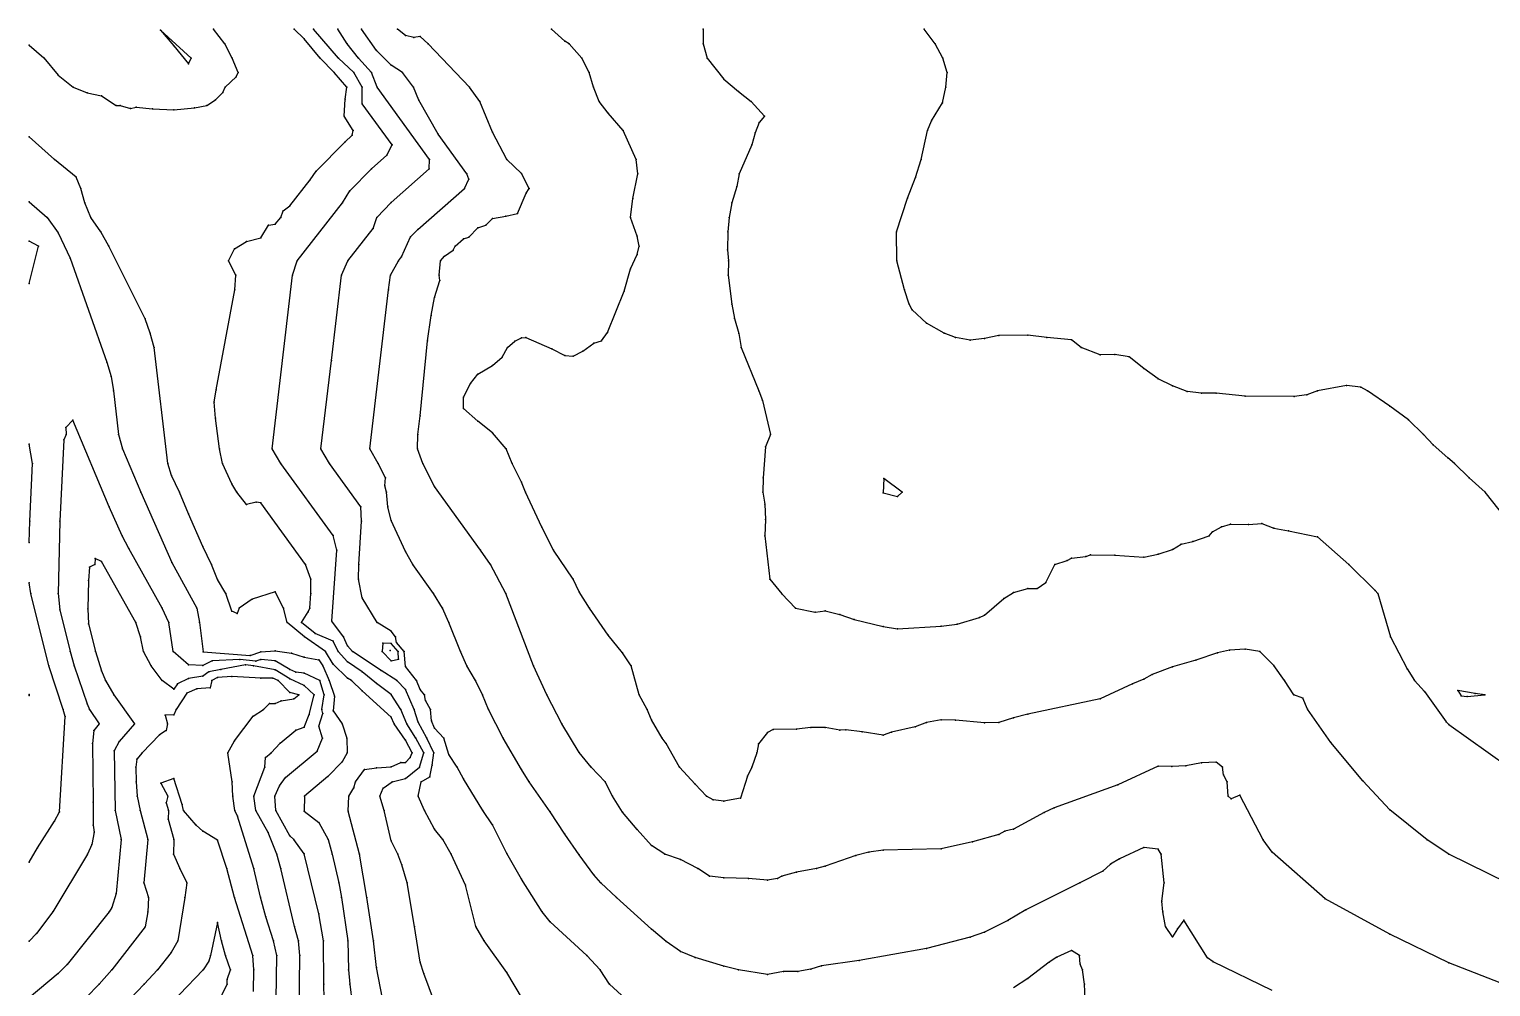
# Model space of a CAD drawing. Extents: x 4990 to 7010, y 3990 to 6010.
# Drawn here: x 4990 to 6000, y 5348 to 6010 of the extents above; entities that cross this region are included whole.
import ezdxf

# ---------------------------------------------------------------- set-up
doc = ezdxf.new("R2010")
doc.units = 0
doc.header["$MEASUREMENT"] = 0

msp = doc.modelspace()

# ---------------------------------------------------------------- linework, layer by layer
at = {"color": 7}
for points in [[(4990, 5999, 175), (5000, 5990.15, 175), (5010, 5978.297, 175), (5020.427, 5970, 175), (5030, 5965.956, 175), (5040, 5964.083, 175), (5050, 5957.18, 175), (5052.748, 5957.252, 175), (5060, 5955.134, 175), (5063.975, 5956.025, 175), (5075.055, 5954.945, 175), (5090, 5954.39, 175), (5104.218, 5955.782, 175), (5112.798, 5957.202, 175), (5118.713, 5961.287, 175), (5123.751, 5966.249, 175), (5125.48, 5970, 175), (5132.893, 5977.107, 175), (5134.245, 5980, 175), (5130.271, 5990, 175), (5125.18, 6000, 175), (5117.313, 6010, 175)], [(5080.602, 6009.398, 185), (5090, 5998.6, 185), (5100, 5986.111, 185), (5101.938, 5990, 185), (5080.602, 6009.398, 185)], [(5270, 5337.591, 175), (5262.53, 5357.47, 175), (5260, 5365.303, 175), (5256.076, 5390, 175), (5251.064, 5420, 175), (5247.501, 5432.499, 175), (5244.752, 5440, 175), (5240, 5449.163, 175), (5235.314, 5470, 175), (5232.154, 5480, 175), (5234.543, 5485.457, 175), (5240.656, 5490, 175), (5250, 5492.264, 175), (5259.619, 5500, 175), (5262.646, 5510, 175), (5257.149, 5520, 175), (5250.784, 5530, 175), (5246.686, 5540, 175), (5240, 5550.277, 175), (5230, 5557.832, 175), (5220, 5566.018, 175), (5210, 5572.792, 175), (5203.423, 5580, 175), (5200, 5587.027, 175), (5187.593, 5592.407, 175), (5178.086, 5600, 175), (5182.665, 5607.335, 175), (5183.897, 5610, 175), (5184.567, 5620, 175), (5184.467, 5630, 175), (5180.901, 5640, 175), (5150, 5682.633, 175), (5146.875, 5683.125, 175), (5140, 5681.657, 175), (5133.37, 5690, 175), (5130, 5695.794, 175), (5123.542, 5710, 175), (5121.378, 5720, 175), (5118.794, 5741.206, 175), (5117.744, 5752.256, 175), (5119.189, 5760.811, 175), (5132.157, 5830, 175), (5132.78, 5840, 175), (5127.667, 5850, 175), (5131.712, 5858.288, 175), (5140, 5863.328, 175), (5150, 5865.926, 175), (5155.305, 5874.695, 175), (5160, 5875.181, 175), (5163.771, 5880, 175), (5165.469, 5884.531, 175), (5170, 5887.96, 175), (5184.065, 5905.935, 175), (5188.182, 5911.818, 175), (5208.015, 5931.985, 175), (5213.151, 5936.849, 175), (5213.754, 5940, 175), (5207.654, 5950, 175), (5208.361, 5961.639, 175), (5209.53, 5970, 175), (5200.76, 5980, 175), (5190.994, 5990, 175), (5180, 6003.413, 175), (5173.019, 6010, 175)], [(5330.907, 5340, 185), (5320, 5358.058, 185), (5304.249, 5380, 185), (5298.519, 5390, 185), (5291.463, 5418.537, 185), (5281.555, 5440, 185), (5275.761, 5450, 185), (5270, 5457.184, 185), (5262.982, 5470, 185), (5258.676, 5480, 185), (5260.827, 5490, 185), (5266.748, 5493.252, 185), (5268.484, 5501.516, 185), (5269.513, 5510, 185), (5264.819, 5520, 185), (5258.804, 5531.196, 185), (5256.017, 5540, 185), (5250, 5553.625, 185), (5243.922, 5560, 185), (5233.159, 5566.841, 185), (5213.345, 5580, 185), (5210, 5583.883, 185), (5207.023, 5590, 185), (5199.162, 5600.838, 185), (5202.456, 5650, 185), (5200, 5660.08, 185), (5163.816, 5710, 185), (5157.747, 5720, 185), (5171.98, 5840, 185), (5175.207, 5850, 185), (5206.506, 5890, 185), (5211.574, 5898.426, 185), (5226.489, 5913.511, 185), (5237.118, 5922.882, 185), (5240.647, 5930, 185), (5220, 5958.519, 185), (5219.972, 5970, 185), (5214.155, 5980, 185), (5203.671, 5990, 185), (5186.372, 6010, 185)], [(5430, 5314.082, 195), (5390.996, 5350, 195), (5384.475, 5360, 195), (5375.137, 5370, 195), (5350, 5393.167, 195), (5344.359, 5400, 195), (5330, 5422.57, 195), (5320, 5440.413, 195), (5310, 5460.254, 195), (5303.287, 5470, 195), (5290, 5492.038, 195), (5285.628, 5500, 195), (5280, 5508.701, 195), (5276.512, 5520, 195), (5270, 5526.913, 195), (5268.002, 5531.998, 195), (5267.247, 5540, 195), (5263.878, 5546.122, 195), (5263.145, 5550, 195), (5260, 5553.743, 195), (5257.499, 5560, 195), (5250, 5569.712, 195), (5249.113, 5580, 195), (5243.752, 5586.248, 195), (5243.056, 5590, 195), (5240, 5594.045, 195), (5230.461, 5600, 195), (5220, 5617.129, 195), (5217.464, 5630, 195), (5217.664, 5640, 195), (5219.597, 5670, 195), (5219.213, 5680, 195), (5197.469, 5710, 195), (5191.547, 5720, 195), (5198.835, 5781.165, 195), (5205.675, 5840, 195), (5210.117, 5850, 195), (5227.625, 5872.375, 195), (5230.259, 5880, 195), (5240, 5890.149, 195), (5266.408, 5913.592, 195), (5266.495, 5920, 195), (5230.341, 5970, 195), (5226.413, 5980, 195), (5217.499, 5990, 195), (5209.707, 6000, 195), (5203.187, 6010, 195)], [(5848.64, 5345.765, 205), (5807.892, 5365.502, 205), (5804.071, 5368.367, 205), (5787.806, 5394.393, 205), (5783.23, 5388.354, 205), (5780, 5382.677, 205), (5774.937, 5390, 205), (5773.103, 5400, 205), (5772.569, 5407.431, 205), (5774.195, 5420, 205), (5772.131, 5440, 205), (5770, 5443.352, 205), (5760, 5444.629, 205), (5743.379, 5436.621, 205), (5736.968, 5433.032, 205), (5731.773, 5428.227, 205), (5715.771, 5420, 205), (5678.484, 5401.516, 205), (5666.022, 5393.978, 205), (5650, 5385.946, 205), (5640, 5382.451, 205), (5610, 5374.715, 205), (5563.474, 5366.526, 205), (5537.33, 5362.67, 205), (5530, 5360.517, 205), (5521.135, 5358.865, 205), (5511.164, 5358.836, 205), (5500, 5356.837, 205), (5480.019, 5359.981, 205), (5470, 5362.583, 205), (5450, 5368.477, 205), (5440, 5372.731, 205), (5430, 5379.472, 205), (5420, 5388.174, 205), (5395.655, 5410, 205), (5384.858, 5420, 205), (5380, 5425.728, 205), (5370, 5439.385, 205), (5360, 5453.731, 205), (5350, 5469.091, 205), (5335.334, 5490, 205), (5330, 5498.417, 205), (5317.528, 5520, 205), (5307.195, 5540, 205), (5303.066, 5550, 205), (5298.228, 5560, 205), (5292.306, 5570, 205), (5287.902, 5580, 205), (5280, 5600.038, 205), (5275.468, 5610, 205), (5269.2, 5620, 205), (5255.002, 5640, 205), (5250, 5649.137, 205), (5240, 5670.397, 205), (5237.783, 5680, 205), (5236.892, 5690, 205), (5235.596, 5694.404, 205), (5236.183, 5700, 205), (5231.122, 5710, 205), (5225.348, 5720, 205), (5238.208, 5830, 205), (5239.539, 5840, 205), (5245.027, 5850, 205), (5247.21, 5852.79, 205), (5253.398, 5866.602, 205), (5258.436, 5871.564, 205), (5290.801, 5900, 205), (5293.612, 5906.388, 205), (5292.433, 5910, 205), (5272.585, 5937.415, 205), (5259.066, 5960.934, 205), (5255.381, 5970, 205), (5247.803, 5980, 205), (5240, 5985.24, 205), (5230, 5995.324, 205), (5219.548, 6010, 205)], [(6011.633, 5348.948, 215), (5970.884, 5364.865, 215), (5930.136, 5384.603, 215), (5885.25, 5409.116, 215), (5848.64, 5441.269, 215), (5842.591, 5449.864, 215), (5826.474, 5480.655, 215), (5820.442, 5478.161, 215), (5818.45, 5480, 215), (5817.635, 5490, 215), (5815.184, 5494.816, 215), (5814.48, 5500, 215), (5810, 5503.503, 215), (5800, 5503.103, 215), (5789.086, 5500.914, 215), (5779.515, 5500.485, 215), (5770, 5500.685, 215), (5742.08, 5487.92, 215), (5698.075, 5471.925, 215), (5691.223, 5468.777, 215), (5670, 5457.216, 215), (5664.096, 5455.904, 215), (5660, 5453.443, 215), (5641.628, 5448.372, 215), (5620, 5443.697, 215), (5580, 5442.648, 215), (5570, 5441.292, 215), (5561.072, 5438.928, 215), (5540, 5431.705, 215), (5534.028, 5430, 215), (5520, 5427.439, 215), (5510, 5424.619, 215), (5507.01, 5422.99, 215), (5500, 5421.905, 215), (5486.965, 5423.035, 215), (5470, 5423.625, 215), (5460, 5424.734, 215), (5451.928, 5430, 215), (5440, 5436.142, 215), (5429.168, 5440, 215), (5420, 5445.834, 215), (5410, 5456.949, 215), (5400, 5468.831, 215), (5393.051, 5480, 215), (5387.892, 5490, 215), (5378.178, 5500, 215), (5370, 5510.173, 215), (5358.039, 5530, 215), (5347.607, 5550, 215), (5338.368, 5570, 215), (5319.256, 5620, 215), (5308.766, 5640, 215), (5301.841, 5650, 215), (5270, 5693.944, 215), (5261.865, 5710, 215), (5258.368, 5720, 215), (5258.495, 5730, 215), (5260, 5742.766, 215), (5265.246, 5794.754, 215), (5267.747, 5812.253, 215), (5270, 5824.615, 215), (5273.582, 5836.418, 215), (5273.245, 5840, 215), (5274.248, 5850, 215), (5276.811, 5853.189, 215), (5282.783, 5857.217, 215), (5284.37, 5860, 215), (5290, 5865.036, 215), (5293.791, 5866.209, 215), (5300, 5872.759, 215), (5305.503, 5874.497, 215), (5310, 5879.162, 215), (5319.272, 5880.728, 215), (5327.266, 5882.734, 215), (5333.308, 5896.692, 215), (5335.318, 5900, 215), (5330, 5910.395, 215), (5320, 5920.07, 215), (5310, 5938.864, 215), (5301.41, 5960, 215), (5294.162, 5970, 215), (5265.597, 6000, 215), (5260, 6004.993, 215), (5255.829, 6004.171, 215), (5250, 6005.595, 215), (5244.459, 6010, 215)], [(6011.633, 5419.939, 225), (5970.884, 5439.995, 225), (5955.922, 5449.864, 225), (5930.136, 5470.556, 225), (5911.354, 5490.612, 225), (5889.388, 5517.035, 225), (5873.149, 5540.063, 225), (5870, 5547.664, 225), (5863.808, 5550, 225), (5857.316, 5560, 225), (5850, 5570.222, 225), (5840.142, 5580, 225), (5830, 5581.64, 225), (5819.218, 5580.782, 225), (5810.913, 5579.087, 225), (5795.959, 5574.041, 225), (5780, 5569.437, 225), (5765.813, 5564.188, 225), (5760, 5560.89, 225), (5752.318, 5557.682, 225), (5730, 5547.192, 225), (5680, 5536.705, 225), (5670, 5534.15, 225), (5660, 5530.82, 225), (5650, 5530.653, 225), (5630, 5532.595, 225), (5620, 5532.718, 225), (5610, 5530.91, 225), (5602.094, 5527.906, 225), (5585.808, 5524.192, 225), (5580, 5522.078, 225), (5565.511, 5524.489, 225), (5554.206, 5525.794, 225), (5550, 5525.585, 225), (5540, 5527.406, 225), (5530, 5527.543, 225), (5520, 5526.188, 225), (5503.879, 5526.121, 225), (5500, 5523.973, 225), (5493.933, 5516.067, 225), (5492.719, 5510, 225), (5489.234, 5500, 225), (5486.254, 5493.746, 225), (5481.323, 5478.677, 225), (5470, 5476.484, 225), (5462.445, 5477.555, 225), (5458.023, 5480, 225), (5450, 5488.231, 225), (5439.289, 5500, 225), (5430, 5516.326, 225), (5427.244, 5520, 225), (5420, 5532.752, 225), (5416.852, 5540, 225), (5411.461, 5550, 225), (5405.841, 5570, 225), (5400, 5579.02, 225), (5390, 5591.198, 225), (5377.199, 5610, 225), (5370, 5621.269, 225), (5365.868, 5630, 225), (5352.277, 5650, 225), (5344.178, 5665.822, 225), (5332.893, 5690, 225), (5330, 5696.981, 225), (5323.629, 5710, 225), (5319.573, 5720, 225), (5310, 5731.1, 225), (5300, 5739.09, 225), (5290, 5747.962, 225), (5290, 5755.711, 225), (5294.788, 5765.212, 225), (5300, 5771.733, 225), (5310, 5777.685, 225), (5316.701, 5783.299, 225), (5320.479, 5790, 225), (5325.602, 5794.398, 225), (5330, 5796.731, 225), (5333.131, 5796.869, 225), (5350.981, 5789.019, 225), (5360, 5784.451, 225), (5365.878, 5784.122, 225), (5372.49, 5787.51, 225), (5380, 5793.098, 225), (5385.41, 5794.59, 225), (5389.513, 5800.487, 225), (5400.954, 5829.046, 225), (5405.487, 5844.513, 225), (5410, 5854.3, 225), (5411.506, 5860, 225), (5410, 5866.904, 225), (5405.418, 5880, 225), (5407.042, 5892.958, 225), (5410.467, 5910, 225), (5409.438, 5920, 225), (5400.407, 5940, 225), (5390, 5951.926, 225), (5383.766, 5960, 225), (5379.821, 5970, 225), (5376.908, 5980, 225), (5371.698, 5990, 225), (5363.022, 6000, 225), (5360, 6001.708, 225), (5350.912, 6010, 225)], [(5455.552, 6010, 235), (5455.704, 6000, 235), (5458.31, 5990, 235), (5470, 5975.58, 235), (5480, 5966.936, 235), (5488.831, 5960, 235), (5498.036, 5950, 235), (5494.407, 5945.593, 235), (5491.588, 5938.412, 235), (5489.333, 5930, 235), (5480.599, 5910, 235), (5478.772, 5901.228, 235), (5475.465, 5890, 235), (5473.69, 5880, 235), (5472.73, 5870, 235), (5472.474, 5857.526, 235), (5473.023, 5850, 235), (5472.808, 5840, 235), (5475.38, 5820, 235), (5477.322, 5810, 235), (5480.346, 5799.654, 235), (5481.969, 5790, 235), (5494.19, 5760, 235), (5496.561, 5753.439, 235), (5502.036, 5730, 235), (5498.631, 5721.369, 235), (5497.023, 5700, 235), (5496.93, 5690, 235), (5498.179, 5681.821, 235), (5498.741, 5671.259, 235), (5498.309, 5660, 235), (5501.63, 5630, 235), (5510, 5619.76, 235), (5519.346, 5610, 235), (5532.957, 5607.043, 235), (5540, 5608.132, 235), (5550, 5605.65, 235), (5560, 5602.092, 235), (5580, 5597.33, 235), (5590, 5595.642, 235), (5620, 5597.524, 235), (5631.164, 5598.836, 235), (5646.583, 5603.417, 235), (5650, 5604.966, 235), (5663.446, 5616.554, 235), (5670, 5620.656, 235), (5680, 5623.479, 235), (5686.431, 5623.569, 235), (5692.33, 5627.67, 235), (5698.684, 5640, 235), (5707.212, 5642.788, 235), (5710, 5644.433, 235), (5720, 5645.546, 235), (5723.199, 5646.801, 235), (5740, 5646.614, 235), (5760, 5645.152, 235), (5770, 5647.188, 235), (5780, 5650.41, 235), (5785.862, 5654.138, 235), (5794, 5656, 235), (5805.3, 5660, 235), (5807.436, 5662.564, 235), (5813.852, 5666.148, 235), (5820, 5667.867, 235), (5832.317, 5667.683, 235), (5841.665, 5668.335, 235), (5850, 5665.113, 235), (5860, 5663.376, 235), (5880, 5659.194, 235), (5901.639, 5640, 235), (5920, 5622.121, 235), (5921.659, 5620, 235), (5930.6, 5590, 235), (5942.06, 5567.94, 235), (5946.973, 5560, 235), (5953.961, 5552.248, 235), (5968.975, 5531.36, 235), (5970.884, 5529.45, 235), (6011.633, 5500.481, 235)], [(6010, 5672.456, 245), (5995.809, 5690, 245), (5984.897, 5700, 245), (5974.775, 5710, 245), (5970, 5713.724, 245), (5960, 5722.81, 245), (5953.405, 5730, 245), (5942.93, 5740, 245), (5930, 5749.562, 245), (5914.718, 5760, 245), (5910, 5762.678, 245), (5900, 5763.823, 245), (5880, 5760.2, 245), (5872.594, 5757.406, 245), (5863.921, 5756.079, 245), (5830, 5756.488, 245), (5810, 5758.438, 245), (5800, 5758.469, 245), (5790, 5759.576, 245), (5780, 5763.654, 245), (5770, 5768.454, 245), (5760, 5775.465, 245), (5750, 5783.687, 245), (5740, 5785.303, 245), (5730, 5784.957, 245), (5716.696, 5790, 245), (5710, 5795.267, 245), (5693.143, 5796.857, 245), (5680, 5798.542, 245), (5660, 5798.4, 245), (5650, 5796.379, 245), (5640, 5795.031, 245), (5630, 5796.983, 245), (5622.245, 5800, 245), (5610, 5806.794, 245), (5600, 5816.192, 245), (5597.915, 5820, 245), (5594.771, 5830, 245), (5589.383, 5850, 245), (5589.22, 5870, 245), (5596.844, 5893.156, 245), (5602.363, 5907.637, 245), (5606.18, 5920, 245), (5610.65, 5940, 245), (5613.313, 5946.687, 245), (5620.917, 5959.083, 245), (5623.238, 5970, 245), (5624.239, 5980, 245), (5621.194, 5990, 245), (5615.825, 6000, 245), (5608.358, 6010, 245)], [(5237.875, 5320, 165), (5230, 5361.584, 165), (5227.928, 5380, 165), (5223.326, 5410, 165), (5218.214, 5440, 165), (5210.422, 5469.578, 165), (5210.805, 5480, 165), (5214.174, 5485.826, 165), (5215.51, 5490, 165), (5221.549, 5498.451, 165), (5230, 5499.669, 165), (5240, 5500.372, 165), (5246.773, 5503.227, 165), (5250, 5503.292, 165), (5253.249, 5506.751, 165), (5254.463, 5510, 165), (5250, 5518.592, 165), (5242.199, 5530, 165), (5240, 5534.667, 165), (5220, 5552.819, 165), (5212.734, 5560, 165), (5210, 5561.604, 165), (5200, 5571.22, 165), (5194.734, 5580, 165), (5180.292, 5590, 165), (5168.281, 5600, 165), (5165.769, 5610, 165), (5160, 5621.117, 165), (5143.912, 5616.088, 165), (5134.954, 5610, 165), (5133.734, 5606.266, 165), (5130, 5607.861, 165), (5125.759, 5620, 165), (5120, 5629.765, 165), (5115.839, 5640, 165), (5110, 5652.435, 165), (5100, 5675.106, 165), (5093.785, 5690, 165), (5088.32, 5701.68, 165), (5085.761, 5710, 165), (5076.216, 5790, 165), (5073.637, 5800, 165), (5070.118, 5809.882, 165), (5044.884, 5860, 165), (5039.423, 5870, 165), (5032.676, 5880, 165), (5028.39, 5890, 165), (5025.756, 5900, 165), (5022.337, 5907.663, 165), (5007.382, 5920, 165), (4990, 5935.701, 165)], [(4990, 5890.816, 155), (5002.445, 5880, 155), (5010, 5869.221, 155), (5018.263, 5851.737, 155), (5043.535, 5780, 155), (5046.652, 5770, 155), (5048.151, 5760, 155), (5051.687, 5730, 155), (5054.544, 5720, 155), (5067.109, 5690, 155), (5088.49, 5641.51, 155), (5105.705, 5610, 155), (5107.591, 5600, 155), (5110.146, 5579.854, 155), (5142.689, 5577.311, 155), (5150, 5579.661, 155), (5160, 5580.531, 155), (5171.138, 5578.862, 155), (5180, 5576.077, 155), (5190, 5574.291, 155), (5192.757, 5570, 155), (5197.241, 5560, 155), (5200.866, 5549.134, 155), (5200, 5539.072, 155), (5206.158, 5530, 155), (5209.516, 5520, 155), (5209.693, 5510, 155), (5206.209, 5503.791, 155), (5196.404, 5493.596, 155), (5180.272, 5480, 155), (5180, 5469.572, 155), (5190, 5461.743, 155), (5196.468, 5450, 155), (5199.209, 5440, 155), (5203.866, 5420, 155), (5205.764, 5410, 155), (5210.199, 5380, 155), (5210.588, 5360, 155), (5211.603, 5350, 155), (5216.314, 5310, 155)], [(4990, 5834.346, 155), (4996.323, 5860, 155), (4990, 5863.582, 155)], [(5193.807, 5340, 145), (5193.476, 5350, 145), (5193.316, 5380, 145), (5190, 5398.735, 145), (5180, 5440.176, 145), (5172.717, 5450, 145), (5170, 5452.682, 145), (5160.344, 5470, 145), (5159.708, 5480, 145), (5162.918, 5487.082, 145), (5167.157, 5492.843, 145), (5188.864, 5511.136, 145), (5192.552, 5520, 145), (5190, 5528.323, 145), (5192.93, 5537.07, 145), (5192.105, 5540, 145), (5193.789, 5550, 145), (5190.676, 5560, 145), (5180, 5564.938, 145), (5174.216, 5565.784, 145), (5170, 5567.513, 145), (5160, 5573.556, 145), (5150, 5574.403, 145), (5146.668, 5573.332, 145), (5135.461, 5574.539, 145), (5116.458, 5573.542, 145), (5110, 5570.283, 145), (5100, 5570.734, 145), (5089.451, 5580, 145), (5086.531, 5600, 145), (5081.933, 5610, 145), (5058.859, 5651.141, 145), (5054.171, 5660, 145), (5045.191, 5680, 145), (5020.204, 5739.796, 145), (5015.333, 5734.667, 145), (5015.447, 5730, 145), (5013.848, 5726.152, 145), (5011.029, 5670, 145), (5010.039, 5619.961, 145), (5011.195, 5608.805, 145), (5018.231, 5580, 145), (5021.125, 5570, 145), (5030, 5543.778, 145), (5031.659, 5540, 145), (5038.237, 5530, 145), (5034.601, 5525.399, 145), (5033.66, 5516.34, 145), (5034.254, 5475.746, 145), (5034.141, 5460, 145), (5034.798, 5455.202, 145), (5033.316, 5446.684, 145), (5030.194, 5439.806, 145), (5006.383, 5400, 145), (4995.002, 5384.998, 145), (4990, 5379.882, 145)], [(4990, 5655.316, 155), (4990.47, 5670, 155), (4992.318, 5710, 155), (4990, 5723.22, 155)], [(5580.486, 5699.514, 245), (5580, 5689.642, 245), (5590, 5687.158, 245), (5593.099, 5690, 245), (5580.486, 5699.514, 245)], [(5176.508, 5330, 135), (5176.916, 5370, 135), (5176.051, 5380, 135), (5173.242, 5390, 135), (5163.8, 5430, 135), (5160.984, 5440, 135), (5155.04, 5454.96, 135), (5146.655, 5470, 135), (5145.215, 5480, 135), (5152.845, 5500, 135), (5153.19, 5506.81, 135), (5157.17, 5510, 135), (5163.302, 5516.698, 135), (5174.289, 5525.711, 135), (5180, 5527.757, 135), (5183.515, 5536.485, 135), (5186.776, 5550, 135), (5180, 5556.517, 135), (5170, 5560.995, 135), (5160, 5567.214, 135), (5145.055, 5570, 135), (5139.353, 5570.647, 135), (5122.355, 5567.645, 135), (5114.17, 5565.83, 135), (5110, 5562.986, 135), (5100, 5561.371, 135), (5092.455, 5557.545, 135), (5090, 5554.011, 135), (5081.801, 5560, 135), (5074.355, 5570, 135), (5068.894, 5580, 135), (5066.93, 5590, 135), (5063.645, 5600, 135), (5040, 5642.159, 135), (5035.648, 5644.352, 135), (5035.262, 5640, 135), (5031.647, 5638.353, 135), (5030.951, 5629.049, 135), (5030.565, 5609.435, 135), (5030.861, 5599.139, 135), (5035.769, 5580, 135), (5040, 5566.567, 135), (5042.617, 5560, 135), (5048.457, 5550, 135), (5062.759, 5530, 135), (5052.154, 5517.846, 135), (5048.667, 5511.333, 135), (5049.292, 5470, 135), (5053.424, 5450, 135), (5050, 5412.85, 135), (5046.985, 5403.015, 135), (5045.182, 5400, 135), (5016.263, 5363.737, 135), (5010, 5357.564, 135), (4990, 5340.583, 135)], [(4990, 5434.499, 155), (4995.676, 5444.324, 155), (5007.36, 5462.64, 155), (5010.807, 5469.193, 155), (5014.879, 5535.121, 155), (5013.546, 5540, 155), (5003.483, 5570, 155), (4991.156, 5620, 155), (4990, 5627.357, 155)], [(5234.321, 5585.679, 185), (5233.766, 5580, 185), (5240, 5573.579, 185), (5245.215, 5574.785, 185), (5244.798, 5580, 185), (5240, 5585.592, 185), (5234.321, 5585.679, 185)], [(5239.428, 5580.572, 175), (5239.428, 5580.572, 175)], [(5160.645, 5339.355, 125), (5161.177, 5370, 125), (5158.711, 5380, 125), (5153.444, 5396.556, 125), (5149.862, 5410.138, 125), (5145.174, 5430, 125), (5133.854, 5466.146, 125), (5132.137, 5470, 125), (5130.723, 5480, 125), (5130.238, 5490, 125), (5127.158, 5510, 125), (5131.716, 5518.284, 125), (5144.801, 5535.199, 125), (5151.77, 5540, 125), (5155.891, 5544.109, 125), (5160, 5543.925, 125), (5164.114, 5545.886, 125), (5172.829, 5547.171, 125), (5176.168, 5550, 125), (5170, 5551.706, 125), (5162.084, 5560, 125), (5158.39, 5561.61, 125), (5150, 5561.511, 125), (5130, 5562.715, 125), (5120, 5561.984, 125), (5116.224, 5560, 125), (5115.036, 5554.964, 125), (5105.714, 5554.286, 125), (5098.931, 5551.069, 125), (5091.63, 5540, 125), (5090, 5536.256, 125), (5083.915, 5536.085, 125), (5085.56, 5530, 125), (5084.606, 5525.394, 125), (5080, 5522.308, 125), (5067.94, 5510, 125), (5064.395, 5505.605, 125), (5063.623, 5500, 125), (5063.778, 5490, 125), (5064.68, 5480, 125), (5066.667, 5470, 125), (5071.865, 5450, 125), (5069.234, 5420, 125), (5072.438, 5410, 125), (5071.898, 5400, 125), (5070.191, 5389.809, 125), (5047.118, 5360, 125), (5038.38, 5350, 125), (5029.24, 5340.76, 125)], [(4990, 5549.521, 165), (4990, 5550.22, 165)], [(5988.998, 5551.002, 235), (5976.933, 5553.067, 235), (5979.227, 5549.424, 235), (5983.374, 5548.845, 235), (5995.628, 5550, 235), (5988.998, 5551.002, 235)], [(5145.004, 5344.996, 115), (5145.264, 5360, 115), (5144.552, 5370, 115), (5131.834, 5410, 115), (5126.434, 5430, 115), (5120, 5449.69, 115), (5110, 5455.866, 115), (5105.238, 5460, 115), (5096.63, 5470, 115), (5095.648, 5474.352, 115), (5090, 5492.314, 115), (5081.016, 5488.984, 115), (5085.697, 5480, 115), (5084.662, 5475.338, 115), (5086.258, 5470, 115), (5085.882, 5464.118, 115), (5089.801, 5450, 115), (5089.652, 5440, 115), (5093.979, 5430, 115), (5098.963, 5420, 115), (5097.587, 5410, 115), (5092.758, 5380, 115), (5087.978, 5372.022, 115), (5078.672, 5360, 115), (5069.516, 5350, 115), (5045.233, 5324.767, 115)], [(5102.65, 5300, 105), (5126.656, 5350, 105), (5126.668, 5353.332, 105), (5129.12, 5360, 105), (5125.521, 5370, 105), (5122.761, 5380, 105), (5120, 5392.668, 105), (5115.228, 5370, 105), (5114.098, 5365.902, 105), (5110.225, 5360, 105), (5061.122, 5308.878, 105)], [(5719.569, 5340, 195), (5719.069, 5350, 195), (5717.746, 5360, 195), (5716.079, 5363.921, 195), (5715.685, 5370, 195), (5710, 5373.399, 195), (5700, 5368.805, 195), (5694.623, 5365.377, 195), (5680, 5353.982, 195), (5670, 5347.604, 195)]]:
    msp.add_polyline3d(points, dxfattribs=at)
at = {"color": 254}
for p in [(5080.602, 6009.398, 185), (5080.602, 6009.398, 185), (5117.313, 6010, 175), (5173.019, 6010, 175), (5186.372, 6010, 185), (5203.187, 6010, 195), (5219.548, 6010, 205), (5244.459, 6010, 215), (5350.912, 6010, 225), (5455.552, 6010, 235), (5608.358, 6010, 245), (4990, 5999, 175), (5090, 5998.6, 185), (5125.18, 6000, 175), (5180, 6003.413, 175), (5209.707, 6000, 195), (5250, 6005.595, 215), (5255.829, 6004.171, 215), (5260, 6004.993, 215), (5265.597, 6000, 215), (5360, 6001.708, 225), (5363.022, 6000, 225), (5455.704, 6000, 235), (5615.825, 6000, 245), (5000, 5990.15, 175), (5101.938, 5990, 185), (5130.271, 5990, 175), (5190.994, 5990, 175), (5203.671, 5990, 185), (5217.499, 5990, 195), (5230, 5995.324, 205), (5371.698, 5990, 225), (5458.31, 5990, 235), (5621.194, 5990, 245), (5010, 5978.297, 175), (5100, 5986.111, 185), (5134.245, 5980, 175), (5200.76, 5980, 175), (5214.155, 5980, 185), (5226.413, 5980, 195), (5240, 5985.24, 205), (5247.803, 5980, 205), (5376.908, 5980, 225), (5624.239, 5980, 245), (5020.427, 5970, 175), (5125.48, 5970, 175), (5132.893, 5977.107, 175), (5209.53, 5970, 175), (5219.972, 5970, 185), (5230.341, 5970, 195), (5255.381, 5970, 205), (5294.162, 5970, 215), (5379.821, 5970, 225), (5470, 5975.58, 235), (5623.238, 5970, 245), (5030, 5965.956, 175), (5040, 5964.083, 175), (5118.713, 5961.287, 175), (5123.751, 5966.249, 175), (5208.361, 5961.639, 175), (5220, 5958.519, 185), (5259.066, 5960.934, 205), (5301.41, 5960, 215), (5383.766, 5960, 225), (5480, 5966.936, 235), (5488.831, 5960, 235), (5620.917, 5959.083, 245), (5050, 5957.18, 175), (5052.748, 5957.252, 175), (5060, 5955.134, 175), (5063.975, 5956.025, 175), (5075.055, 5954.945, 175), (5090, 5954.39, 175), (5104.218, 5955.782, 175), (5112.798, 5957.202, 175), (5207.654, 5950, 175), (5390, 5951.926, 225), (5498.036, 5950, 235), (5213.754, 5940, 175), (5310, 5938.864, 215), (5400.407, 5940, 225), (5491.588, 5938.412, 235), (5494.407, 5945.593, 235), (5610.65, 5940, 245), (5613.313, 5946.687, 245), (4990, 5935.701, 165), (5208.015, 5931.985, 175), (5213.151, 5936.849, 175), (5240.647, 5930, 185), (5272.585, 5937.415, 205), (5489.333, 5930, 235), (5007.382, 5920, 165), (5237.118, 5922.882, 185), (5266.495, 5920, 195), (5320, 5920.07, 215), (5409.438, 5920, 225), (5606.18, 5920, 245), (5022.337, 5907.663, 165), (5188.182, 5911.818, 175), (5226.489, 5913.511, 185), (5266.408, 5913.592, 195), (5292.433, 5910, 205), (5330, 5910.395, 215), (5410.467, 5910, 225), (5480.599, 5910, 235), (5602.363, 5907.637, 245), (5025.756, 5900, 165), (5184.065, 5905.935, 175), (5211.574, 5898.426, 185), (5290.801, 5900, 205), (5293.612, 5906.388, 205), (5335.318, 5900, 215), (5478.772, 5901.228, 235), (4990, 5890.816, 155), (5028.39, 5890, 165), (5170, 5887.96, 175), (5206.506, 5890, 185), (5240, 5890.149, 195), (5333.308, 5896.692, 215), (5407.042, 5892.958, 225), (5475.465, 5890, 235), (5596.844, 5893.156, 245), (5002.445, 5880, 155), (5032.676, 5880, 165), (5163.771, 5880, 175), (5165.469, 5884.531, 175), (5230.259, 5880, 195), (5310, 5879.162, 215), (5319.272, 5880.728, 215), (5327.266, 5882.734, 215), (5405.418, 5880, 225), (5473.69, 5880, 235), (5010, 5869.221, 155), (5039.423, 5870, 165), (5155.305, 5874.695, 175), (5160, 5875.181, 175), (5227.625, 5872.375, 195), (5258.436, 5871.564, 205), (5300, 5872.759, 215), (5305.503, 5874.497, 215), (5410, 5866.904, 225), (5472.73, 5870, 235), (5589.22, 5870, 245), (4990, 5863.582, 155), (4996.323, 5860, 155), (5044.884, 5860, 165), (5131.712, 5858.288, 175), (5140, 5863.328, 175), (5150, 5865.926, 175), (5253.398, 5866.602, 205), (5282.783, 5857.217, 215), (5284.37, 5860, 215), (5290, 5865.036, 215), (5293.791, 5866.209, 215), (5411.506, 5860, 225), (5472.474, 5857.526, 235), (5018.263, 5851.737, 155), (5127.667, 5850, 175), (5175.207, 5850, 185), (5210.117, 5850, 195), (5245.027, 5850, 205), (5247.21, 5852.79, 205), (5274.248, 5850, 215), (5276.811, 5853.189, 215), (5410, 5854.3, 225), (5473.023, 5850, 235), (5589.383, 5850, 245), (5132.78, 5840, 175), (5171.98, 5840, 185), (5205.675, 5840, 195), (5239.539, 5840, 205), (5273.245, 5840, 215), (5405.487, 5844.513, 225), (5472.808, 5840, 235), (4990, 5834.346, 155), (5132.157, 5830, 175), (5238.208, 5830, 205), (5273.582, 5836.418, 215), (5400.954, 5829.046, 225), (5594.771, 5830, 245), (5270, 5824.615, 215), (5475.38, 5820, 235), (5597.915, 5820, 245), (5070.118, 5809.882, 165), (5267.747, 5812.253, 215), (5477.322, 5810, 235), (5600, 5816.192, 245), (5610, 5806.794, 245), (5073.637, 5800, 165), (5330, 5796.731, 225), (5333.131, 5796.869, 225), (5389.513, 5800.487, 225), (5480.346, 5799.654, 235), (5622.245, 5800, 245), (5630, 5796.983, 245), (5650, 5796.379, 245), (5660, 5798.4, 245), (5680, 5798.542, 245), (5693.143, 5796.857, 245), (5076.216, 5790, 165), (5265.246, 5794.754, 215), (5320.479, 5790, 225), (5325.602, 5794.398, 225), (5350.981, 5789.019, 225), (5372.49, 5787.51, 225), (5380, 5793.098, 225), (5385.41, 5794.59, 225), (5481.969, 5790, 235), (5640, 5795.031, 245), (5710, 5795.267, 245), (5716.696, 5790, 245), (5043.535, 5780, 155), (5198.835, 5781.165, 195), (5310, 5777.685, 225), (5316.701, 5783.299, 225), (5360, 5784.451, 225), (5365.878, 5784.122, 225), (5730, 5784.957, 245), (5740, 5785.303, 245), (5750, 5783.687, 245), (5046.652, 5770, 155), (5300, 5771.733, 225), (5760, 5775.465, 245), (5770, 5768.454, 245), (5048.151, 5760, 155), (5119.189, 5760.811, 175), (5294.788, 5765.212, 225), (5494.19, 5760, 235), (5780, 5763.654, 245), (5790, 5759.576, 245), (5800, 5758.469, 245), (5810, 5758.438, 245), (5830, 5756.488, 245), (5863.921, 5756.079, 245), (5872.594, 5757.406, 245), (5880, 5760.2, 245), (5900, 5763.823, 245), (5910, 5762.678, 245), (5914.718, 5760, 245), (5117.744, 5752.256, 175), (5290, 5755.711, 225), (5290, 5747.962, 225), (5496.561, 5753.439, 235), (5930, 5749.562, 245), (5020.204, 5739.796, 145), (5118.794, 5741.206, 175), (5260, 5742.766, 215), (5300, 5739.09, 225), (5942.93, 5740, 245), (5013.848, 5726.152, 145), (5015.333, 5734.667, 145), (5015.447, 5730, 145), (5051.687, 5730, 155), (5258.495, 5730, 215), (5310, 5731.1, 225), (5502.036, 5730, 235), (5953.405, 5730, 245), (4990, 5723.22, 155), (5054.544, 5720, 155), (5121.378, 5720, 175), (5157.747, 5720, 185), (5191.547, 5720, 195), (5225.348, 5720, 205), (5258.368, 5720, 215), (5319.573, 5720, 225), (5498.631, 5721.369, 235), (5960, 5722.81, 245), (4992.318, 5710, 155), (5085.761, 5710, 165), (5123.542, 5710, 175), (5163.816, 5710, 185), (5197.469, 5710, 195), (5231.122, 5710, 205), (5261.865, 5710, 215), (5323.629, 5710, 225), (5970, 5713.724, 245), (5974.775, 5710, 245), (5088.32, 5701.68, 165), (5130, 5695.794, 175), (5236.183, 5700, 205), (5330, 5696.981, 225), (5497.023, 5700, 235), (5580.486, 5699.514, 245), (5580.486, 5699.514, 245), (5984.897, 5700, 245), (5067.109, 5690, 155), (5093.785, 5690, 165), (5133.37, 5690, 175), (5235.596, 5694.404, 205), (5236.892, 5690, 205), (5270, 5693.944, 215), (5332.893, 5690, 225), (5496.93, 5690, 235), (5580, 5689.642, 245), (5590, 5687.158, 245), (5593.099, 5690, 245), (5995.809, 5690, 245), (5045.191, 5680, 145), (5100, 5675.106, 165), (5140, 5681.657, 175), (5146.875, 5683.125, 175), (5150, 5682.633, 175), (5219.213, 5680, 195), (5237.783, 5680, 205), (5498.179, 5681.821, 235), (4990.47, 5670, 155), (5011.029, 5670, 145), (5219.597, 5670, 195), (5240, 5670.397, 205), (5344.178, 5665.822, 225), (5498.741, 5671.259, 235), (5813.852, 5666.148, 235), (5820, 5667.867, 235), (5832.317, 5667.683, 235), (5841.665, 5668.335, 235), (5850, 5665.113, 235), (4990, 5655.316, 155), (5054.171, 5660, 145), (5200, 5660.08, 185), (5498.309, 5660, 235), (5794, 5656, 235), (5805.3, 5660, 235), (5807.436, 5662.564, 235), (5860, 5663.376, 235), (5880, 5659.194, 235), (5058.859, 5651.141, 145), (5110, 5652.435, 165), (5202.456, 5650, 185), (5250, 5649.137, 205), (5301.841, 5650, 215), (5352.277, 5650, 225), (5720, 5645.546, 235), (5723.199, 5646.801, 235), (5740, 5646.614, 235), (5760, 5645.152, 235), (5770, 5647.188, 235), (5780, 5650.41, 235), (5785.862, 5654.138, 235), (5031.647, 5638.353, 135), (5035.262, 5640, 135), (5035.648, 5644.352, 135), (5040, 5642.159, 135), (5088.49, 5641.51, 155), (5115.839, 5640, 165), (5180.901, 5640, 175), (5217.664, 5640, 195), (5255.002, 5640, 205), (5308.766, 5640, 215), (5698.684, 5640, 235), (5707.212, 5642.788, 235), (5710, 5644.433, 235), (5901.639, 5640, 235), (4990, 5627.357, 155), (5030.951, 5629.049, 135), (5120, 5629.765, 165), (5184.467, 5630, 175), (5217.464, 5630, 195), (5365.868, 5630, 225), (5501.63, 5630, 235), (5692.33, 5627.67, 235), (4991.156, 5620, 155), (5010.039, 5619.961, 145), (5125.759, 5620, 165), (5143.912, 5616.088, 165), (5160, 5621.117, 165), (5184.567, 5620, 175), (5220, 5617.129, 195), (5269.2, 5620, 205), (5319.256, 5620, 215), (5370, 5621.269, 225), (5510, 5619.76, 235), (5663.446, 5616.554, 235), (5670, 5620.656, 235), (5680, 5623.479, 235), (5686.431, 5623.569, 235), (5920, 5622.121, 235), (5921.659, 5620, 235), (5011.195, 5608.805, 145), (5030.565, 5609.435, 135), (5081.933, 5610, 145), (5105.705, 5610, 155), (5130, 5607.861, 165), (5133.734, 5606.266, 165), (5134.954, 5610, 165), (5165.769, 5610, 165), (5182.665, 5607.335, 175), (5183.897, 5610, 175), (5275.468, 5610, 205), (5377.199, 5610, 225), (5519.346, 5610, 235), (5532.957, 5607.043, 235), (5540, 5608.132, 235), (5550, 5605.65, 235), (5650, 5604.966, 235), (5030.861, 5599.139, 135), (5063.645, 5600, 135), (5086.531, 5600, 145), (5107.591, 5600, 155), (5168.281, 5600, 165), (5178.086, 5600, 175), (5199.162, 5600.838, 185), (5230.461, 5600, 195), (5280, 5600.038, 205), (5560, 5602.092, 235), (5580, 5597.33, 235), (5590, 5595.642, 235), (5620, 5597.524, 235), (5631.164, 5598.836, 235), (5646.583, 5603.417, 235), (5066.93, 5590, 135), (5180.292, 5590, 165), (5187.593, 5592.407, 175), (5200, 5587.027, 175), (5207.023, 5590, 185), (5234.321, 5585.679, 185), (5234.321, 5585.679, 185), (5240, 5594.045, 195), (5240, 5585.592, 185), (5243.056, 5590, 195), (5243.752, 5586.248, 195), (5390, 5591.198, 225), (5930.6, 5590, 235), (5018.231, 5580, 145), (5035.769, 5580, 135), (5068.894, 5580, 135), (5089.451, 5580, 145), (5110.146, 5579.854, 155), (5135.461, 5574.539, 145), (5142.689, 5577.311, 155), (5150, 5579.661, 155), (5150, 5574.403, 145), (5160, 5580.531, 155), (5171.138, 5578.862, 155), (5180, 5576.077, 155), (5190, 5574.291, 155), (5194.734, 5580, 165), (5203.423, 5580, 175), (5210, 5583.883, 185), (5213.345, 5580, 185), (5233.766, 5580, 185), (5239.428, 5580.572, 175), (5239.428, 5580.572, 175), (5244.798, 5580, 185), (5245.215, 5574.785, 185), (5249.113, 5580, 195), (5287.902, 5580, 205), (5400, 5579.02, 225), (5795.959, 5574.041, 225), (5810.913, 5579.087, 225), (5819.218, 5580.782, 225), (5830, 5581.64, 225), (5840.142, 5580, 225), (5003.483, 5570, 155), (5021.125, 5570, 145), (5040, 5566.567, 135), (5074.355, 5570, 135), (5100, 5570.734, 145), (5110, 5570.283, 145), (5114.17, 5565.83, 135), (5116.458, 5573.542, 145), (5122.355, 5567.645, 135), (5139.353, 5570.647, 135), (5145.055, 5570, 135), (5146.668, 5573.332, 145), (5160, 5573.556, 145), (5160, 5567.214, 135), (5170, 5567.513, 145), (5174.216, 5565.784, 145), (5180, 5564.938, 145), (5192.757, 5570, 155), (5200, 5571.22, 165), (5210, 5572.792, 175), (5220, 5566.018, 175), (5233.159, 5566.841, 185), (5240, 5573.579, 185), (5250, 5569.712, 195), (5292.306, 5570, 205), (5338.368, 5570, 215), (5405.841, 5570, 225), (5765.813, 5564.188, 225), (5780, 5569.437, 225), (5850, 5570.222, 225), (5942.06, 5567.94, 235), (5042.617, 5560, 135), (5081.801, 5560, 135), (5090, 5554.011, 135), (5092.455, 5557.545, 135), (5100, 5561.371, 135), (5105.714, 5554.286, 125), (5110, 5562.986, 135), (5115.036, 5554.964, 125), (5116.224, 5560, 125), (5120, 5561.984, 125), (5130, 5562.715, 125), (5150, 5561.511, 125), (5158.39, 5561.61, 125), (5162.084, 5560, 125), (5170, 5560.995, 135), (5180, 5556.517, 135), (5190.676, 5560, 145), (5197.241, 5560, 155), (5210, 5561.604, 165), (5212.734, 5560, 165), (5230, 5557.832, 175), (5243.922, 5560, 185), (5257.499, 5560, 195), (5298.228, 5560, 205), (5752.318, 5557.682, 225), (5760, 5560.89, 225), (5857.316, 5560, 225), (5946.973, 5560, 235), (4990, 5550.22, 165), (4990, 5549.521, 165), (5030, 5543.778, 145), (5048.457, 5550, 135), (5098.931, 5551.069, 125), (5155.891, 5544.109, 125), (5160, 5543.925, 125), (5164.114, 5545.886, 125), (5170, 5551.706, 125), (5172.829, 5547.171, 125), (5176.168, 5550, 125), (5186.776, 5550, 135), (5193.789, 5550, 145), (5200.866, 5549.134, 155), (5220, 5552.819, 165), (5240, 5550.277, 175), (5250, 5553.625, 185), (5260, 5553.743, 195), (5263.145, 5550, 195), (5263.878, 5546.122, 195), (5303.066, 5550, 205), (5347.607, 5550, 215), (5411.461, 5550, 225), (5730, 5547.192, 225), (5863.808, 5550, 225), (5870, 5547.664, 225), (5953.961, 5552.248, 235), (5976.933, 5553.067, 235), (5979.227, 5549.424, 235), (5983.374, 5548.845, 235), (5988.998, 5551.002, 235), (5988.998, 5551.002, 235), (5995.628, 5550, 235), (5013.546, 5540, 155), (5014.879, 5535.121, 155), (5031.659, 5540, 145), (5083.915, 5536.085, 125), (5090, 5536.256, 125), (5091.63, 5540, 125), (5144.801, 5535.199, 125), (5151.77, 5540, 125), (5183.515, 5536.485, 135), (5192.105, 5540, 145), (5192.93, 5537.07, 145), (5200, 5539.072, 155), (5240, 5534.667, 165), (5246.686, 5540, 175), (5256.017, 5540, 185), (5267.247, 5540, 195), (5307.195, 5540, 205), (5416.852, 5540, 225), (5670, 5534.15, 225), (5680, 5536.705, 225), (5873.149, 5540.063, 225), (5034.601, 5525.399, 145), (5038.237, 5530, 145), (5062.759, 5530, 135), (5084.606, 5525.394, 125), (5085.56, 5530, 125), (5174.289, 5525.711, 135), (5180, 5527.757, 135), (5190, 5528.323, 145), (5206.158, 5530, 155), (5242.199, 5530, 165), (5250.784, 5530, 175), (5258.804, 5531.196, 185), (5268.002, 5531.998, 195), (5270, 5526.913, 195), (5358.039, 5530, 215), (5420, 5532.752, 225), (5500, 5523.973, 225), (5503.879, 5526.121, 225), (5520, 5526.188, 225), (5530, 5527.543, 225), (5540, 5527.406, 225), (5550, 5525.585, 225), (5554.206, 5525.794, 225), (5565.511, 5524.489, 225), (5585.808, 5524.192, 225), (5602.094, 5527.906, 225), (5610, 5530.91, 225), (5620, 5532.718, 225), (5630, 5532.595, 225), (5650, 5530.653, 225), (5660, 5530.82, 225), (5968.975, 5531.36, 235), (5970.884, 5529.45, 235), (5033.66, 5516.34, 145), (5052.154, 5517.846, 135), (5080, 5522.308, 125), (5131.716, 5518.284, 125), (5163.302, 5516.698, 135), (5192.552, 5520, 145), (5209.516, 5520, 155), (5250, 5518.592, 165), (5257.149, 5520, 175), (5264.819, 5520, 185), (5276.512, 5520, 195), (5317.528, 5520, 205), (5427.244, 5520, 225), (5430, 5516.326, 225), (5493.933, 5516.067, 225), (5580, 5522.078, 225), (5889.388, 5517.035, 225), (5048.667, 5511.333, 135), (5064.395, 5505.605, 125), (5067.94, 5510, 125), (5127.158, 5510, 125), (5153.19, 5506.81, 135), (5157.17, 5510, 135), (5188.864, 5511.136, 145), (5206.209, 5503.791, 155), (5209.693, 5510, 155), (5250, 5503.292, 165), (5253.249, 5506.751, 165), (5254.463, 5510, 165), (5262.646, 5510, 175), (5269.513, 5510, 185), (5280, 5508.701, 195), (5370, 5510.173, 215), (5492.719, 5510, 225), (5810, 5503.503, 215), (5063.623, 5500, 125), (5152.845, 5500, 135), (5196.404, 5493.596, 155), (5221.549, 5498.451, 165), (5230, 5499.669, 165), (5240, 5500.372, 165), (5246.773, 5503.227, 165), (5259.619, 5500, 175), (5266.748, 5493.252, 185), (5268.484, 5501.516, 185), (5285.628, 5500, 195), (5330, 5498.417, 205), (5378.178, 5500, 215), (5439.289, 5500, 225), (5486.254, 5493.746, 225), (5489.234, 5500, 225), (5770, 5500.685, 215), (5779.515, 5500.485, 215), (5789.086, 5500.914, 215), (5800, 5503.103, 215), (5814.48, 5500, 215), (5815.184, 5494.816, 215), (5063.778, 5490, 125), (5081.016, 5488.984, 115), (5090, 5492.314, 115), (5130.238, 5490, 125), (5162.918, 5487.082, 145), (5167.157, 5492.843, 145), (5214.174, 5485.826, 165), (5215.51, 5490, 165), (5234.543, 5485.457, 175), (5240.656, 5490, 175), (5250, 5492.264, 175), (5260.827, 5490, 185), (5290, 5492.038, 195), (5335.334, 5490, 205), (5387.892, 5490, 215), (5450, 5488.231, 225), (5742.08, 5487.92, 215), (5817.635, 5490, 215), (5911.354, 5490.612, 225), (5034.254, 5475.746, 145), (5064.68, 5480, 125), (5084.662, 5475.338, 115), (5085.697, 5480, 115), (5095.648, 5474.352, 115), (5130.723, 5480, 125), (5145.215, 5480, 135), (5159.708, 5480, 145), (5180.272, 5480, 155), (5210.805, 5480, 165), (5232.154, 5480, 175), (5258.676, 5480, 185), (5393.051, 5480, 215), (5458.023, 5480, 225), (5462.445, 5477.555, 225), (5470, 5476.484, 225), (5481.323, 5478.677, 225), (5818.45, 5480, 215), (5820.442, 5478.161, 215), (5826.474, 5480.655, 215), (5010.807, 5469.193, 155), (5049.292, 5470, 135), (5066.667, 5470, 125), (5085.882, 5464.118, 115), (5086.258, 5470, 115), (5096.63, 5470, 115), (5132.137, 5470, 125), (5133.854, 5466.146, 125), (5146.655, 5470, 135), (5160.344, 5470, 145), (5180, 5469.572, 155), (5210.422, 5469.578, 165), (5235.314, 5470, 175), (5262.982, 5470, 185), (5303.287, 5470, 195), (5350, 5469.091, 205), (5400, 5468.831, 215), (5691.223, 5468.777, 215), (5698.075, 5471.925, 215), (5930.136, 5470.556, 225), (5007.36, 5462.64, 155), (5034.141, 5460, 145), (5034.798, 5455.202, 145), (5105.238, 5460, 115), (5110, 5455.866, 115), (5155.04, 5454.96, 135), (5190, 5461.743, 155), (5270, 5457.184, 185), (5310, 5460.254, 195), (5360, 5453.731, 205), (5410, 5456.949, 215), (5660, 5453.443, 215), (5664.096, 5455.904, 215), (5670, 5457.216, 215), (4995.676, 5444.324, 155), (5033.316, 5446.684, 145), (5053.424, 5450, 135), (5071.865, 5450, 125), (5089.801, 5450, 115), (5120, 5449.69, 115), (5170, 5452.682, 145), (5172.717, 5450, 145), (5196.468, 5450, 155), (5240, 5449.163, 175), (5275.761, 5450, 185), (5420, 5445.834, 215), (5620, 5443.697, 215), (5641.628, 5448.372, 215), (5760, 5444.629, 205), (5770, 5443.352, 205), (5842.591, 5449.864, 215), (5955.922, 5449.864, 225), (4990, 5434.499, 155), (5030.194, 5439.806, 145), (5089.652, 5440, 115), (5160.984, 5440, 135), (5180, 5440.176, 145), (5199.209, 5440, 155), (5218.214, 5440, 165), (5244.752, 5440, 175), (5281.555, 5440, 185), (5320, 5440.413, 195), (5370, 5439.385, 205), (5429.168, 5440, 215), (5440, 5436.142, 215), (5561.072, 5438.928, 215), (5570, 5441.292, 215), (5580, 5442.648, 215), (5736.968, 5433.032, 205), (5743.379, 5436.621, 205), (5772.131, 5440, 205), (5848.64, 5441.269, 215), (5970.884, 5439.995, 225), (5093.979, 5430, 115), (5126.434, 5430, 115), (5145.174, 5430, 125), (5163.8, 5430, 135), (5247.501, 5432.499, 175), (5330, 5422.57, 195), (5380, 5425.728, 205), (5451.928, 5430, 215), (5460, 5424.734, 215), (5470, 5423.625, 215), (5486.965, 5423.035, 215), (5507.01, 5422.99, 215), (5510, 5424.619, 215), (5520, 5427.439, 215), (5534.028, 5430, 215), (5540, 5431.705, 215), (5731.773, 5428.227, 205), (5050, 5412.85, 135), (5069.234, 5420, 125), (5098.963, 5420, 115), (5203.866, 5420, 155), (5251.064, 5420, 175), (5291.463, 5418.537, 185), (5384.858, 5420, 205), (5500, 5421.905, 215), (5715.771, 5420, 205), (5774.195, 5420, 205), (5046.985, 5403.015, 135), (5072.438, 5410, 125), (5097.587, 5410, 115), (5131.834, 5410, 115), (5149.862, 5410.138, 125), (5205.764, 5410, 155), (5223.326, 5410, 165), (5395.655, 5410, 205), (5772.569, 5407.431, 205), (5885.25, 5409.116, 215), (5006.383, 5400, 145), (5045.182, 5400, 135), (5071.898, 5400, 125), (5120, 5392.668, 105), (5153.444, 5396.556, 125), (5190, 5398.735, 145), (5344.359, 5400, 195), (5350, 5393.167, 195), (5666.022, 5393.978, 205), (5678.484, 5401.516, 205), (5773.103, 5400, 205), (5787.806, 5394.393, 205), (4995.002, 5384.998, 145), (5070.191, 5389.809, 125), (5173.242, 5390, 135), (5256.076, 5390, 175), (5298.519, 5390, 185), (5420, 5388.174, 205), (5640, 5382.451, 205), (5650, 5385.946, 205), (5774.937, 5390, 205), (5780, 5382.677, 205), (5783.23, 5388.354, 205), (5930.136, 5384.603, 215), (4990, 5379.882, 145), (5087.978, 5372.022, 115), (5092.758, 5380, 115), (5122.761, 5380, 105), (5158.711, 5380, 125), (5176.051, 5380, 135), (5193.316, 5380, 145), (5210.199, 5380, 155), (5227.928, 5380, 165), (5304.249, 5380, 185), (5430, 5379.472, 205), (5440, 5372.731, 205), (5610, 5374.715, 205), (5710, 5373.399, 195), (5016.263, 5363.737, 135), (5114.098, 5365.902, 105), (5115.228, 5370, 105), (5125.521, 5370, 105), (5144.552, 5370, 115), (5161.177, 5370, 125), (5176.916, 5370, 135), (5260, 5365.303, 175), (5375.137, 5370, 195), (5450, 5368.477, 205), (5470, 5362.583, 205), (5537.33, 5362.67, 205), (5563.474, 5366.526, 205), (5694.623, 5365.377, 195), (5700, 5368.805, 195), (5715.685, 5370, 195), (5716.079, 5363.921, 195), (5804.071, 5368.367, 205), (5807.892, 5365.502, 205), (5970.884, 5364.865, 215), (5010, 5357.564, 135), (5047.118, 5360, 125), (5078.672, 5360, 115), (5110.225, 5360, 105), (5126.668, 5353.332, 105), (5129.12, 5360, 105), (5145.264, 5360, 115), (5210.588, 5360, 155), (5230, 5361.584, 165), (5262.53, 5357.47, 175), (5320, 5358.058, 185), (5384.475, 5360, 195), (5480.019, 5359.981, 205), (5500, 5356.837, 205), (5511.164, 5358.836, 205), (5521.135, 5358.865, 205), (5530, 5360.517, 205), (5680, 5353.982, 195), (5717.746, 5360, 195), (5038.38, 5350, 125), (5069.516, 5350, 115), (5126.656, 5350, 105), (5193.476, 5350, 145), (5211.603, 5350, 155), (5390.996, 5350, 195), (5719.069, 5350, 195)]:
    msp.add_point(p, dxfattribs=at)

doc.saveas('drawing.dxf')
